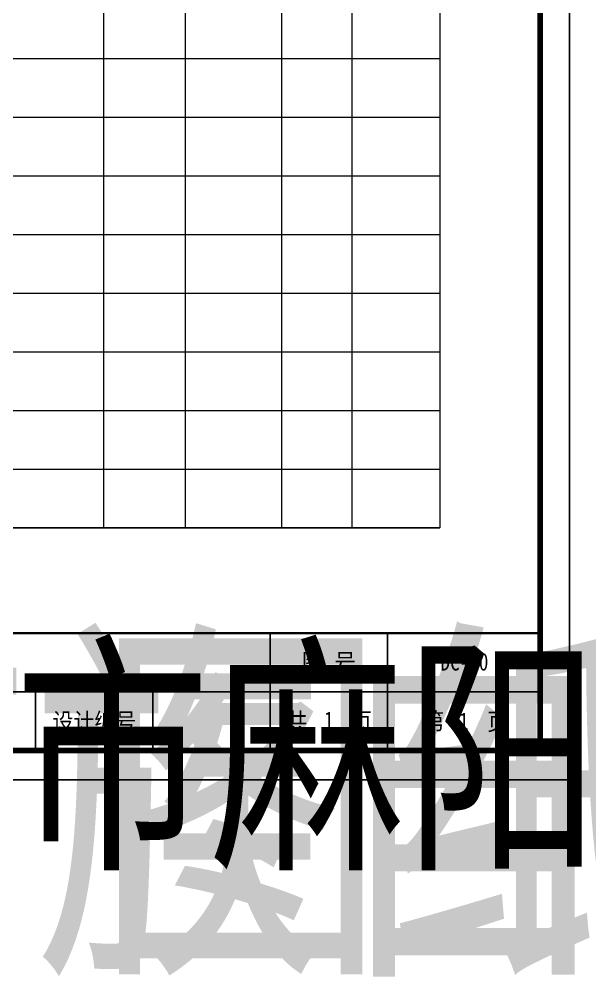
# Model space of a CAD drawing. Extents: x -124594 to 516503, y -3148 to 203159.
# Drawn here: x -91975 to -82248, y 140374 to 156717 of the extents above; entities that cross this region are included whole.
import ezdxf
from ezdxf.enums import TextEntityAlignment as Align

# ---------------------------------------------------------------- set-up
doc = ezdxf.new("R2018")
doc.units = 0
doc.header["$LTSCALE"] = 1000
doc.header["$MEASUREMENT"] = 0
for name, color, linetype in [('bianmulu_lp', 7, 'Continuous'), ('PUB_TITLE', 4, 'Continuous'), ('S-PL', 2, 'Continuous'), ('图签目录', 255, 'Continuous'), ('打印框线', 7, 'Continuous'), ('标准打印框线2025-06-18-12-15', 7, 'Continuous')]:
    doc.layers.add(name, color=color, linetype=linetype)
doc.styles.get("Standard").update_dxf_attribs({"font": 'gbenor.shx', "bigfont": 'gbcbig.shx'})
doc.styles.add('宋体', font='宋体.ttf')

# ---------------------------------------------------------------- blocks, each defined once
blk = doc.blocks.new('ztwj01_202506190428')
for p, q in [((36900, 2500), (36900, 500)), ((38900, 2500), (38900, 500)), ((38900, 2500), (38900, 1500)), ((38900, 1500), (38900, 2500)), ((12900, 1500), (41500, 1500)), ((32900, 1500), (32900, 500)), ((34900, 1500), (34900, 500))]:
    blk.add_line(p, q)
at = {"const_width": 35.9}
blk.add_lwpolyline([(2500, 2500), (41500, 2500)], dxfattribs=at)
blk.add_point((33500, 500))
at = {"style": '宋体', "width": 0.9}
for s, height, p in [('图 号', 300, (37900, 2000)), ('设计编号', 291.2, (33900, 1000)), ('共    页', 300, (37900, 1000)), ('第    页', 300, (40230, 1000))]:
    blk.add_text(s, height=height, rotation=360, dxfattribs=at).set_placement(p, align=Align.MIDDLE)
at = {"layer": '图签目录', "lineweight": 30, "width": 0.8, "flags": 104}
for tag, p in [('工程名称', (25900, 1992)), ('图纸名称', (33900, 2000)), ('建设单位', (17900, 1966))]:
    blk.add_attdef(tag, text='', height=300, dxfattribs=at).set_placement(p, align=Align.MIDDLE_CENTER)
at = {"layer": '图签目录', "style": '宋体', "width": 0.8}
for tag, p in [('图纸编号', (40208, 2013)), ('图纸时间', (32025, 1028)), ('设计号', (35900, 1000))]:
    blk.add_attdef(tag, text='', height=300, dxfattribs=at).set_placement(p, align=Align.MIDDLE)
for tag, p in [('65', (37897, 864)), ('3', (40197, 847))]:
    blk.add_attdef(tag, text='', height=300, dxfattribs=at).set_placement(p, align=Align.CENTER)

msp = doc.modelspace()

# ---------------------------------------------------------------- linework, layer by layer
at = {"layer": 'bianmulu_lp', "color": 7}
msp.add_line((-102332, 148048), (-84806, 148048), dxfattribs=at)
at = {"layer": 'bianmulu_lp', "color": 7, "lineweight": 0}
for points in [[(-90539, 169348), (-90539, 148048)], [(-89146, 169348), (-89146, 148048)], [(-87506, 169348), (-87506, 148048)], [(-86306, 169348), (-86306, 148048)], [(-84806, 169348), (-84806, 148048)], [(-102332, 156048), (-84806, 156048)], [(-102332, 155048), (-84806, 155048)], [(-102332, 154048), (-84806, 154048)], [(-102332, 153048), (-84806, 153048)], [(-102332, 152048), (-84806, 152048)], [(-102332, 151048), (-84806, 151048)], [(-102332, 150048), (-84806, 150048)], [(-102332, 149048), (-84806, 149048)], [(-120159, 148048), (-84806, 148048)]]:
    msp.add_lwpolyline(points, dxfattribs=at)
at = {"layer": 'PUB_TITLE'}
msp.add_lwpolyline([(-124594, 143749), (-82594, 143749), (-82594, 173449), (-124594, 173449)], close=True, dxfattribs=at)
at = {"layer": 'PUB_TITLE', "const_width": 100}
msp.add_lwpolyline([(-122094, 144249), (-83094, 144249), (-83094, 172949), (-122094, 172949)], close=True, dxfattribs=at)
at = {"layer": 'S-PL', "ltscale": 0.3}
msp.add_lwpolyline([(-124594, 173449), (-82594, 173449), (-82594, 143749), (-124594, 143749)], close=True, dxfattribs=at)
at = {"layer": '打印框线'}
msp.add_lwpolyline([(-124594, 143749), (-124594, 173449), (-82594, 173449), (-82594, 143749)], close=True, dxfattribs=at)
at = {"layer": '标准打印框线2025-06-18-12-15'}
msp.add_lwpolyline([(-124594, 143749), (-82594, 143749), (-82594, 173449), (-124594, 173449)], close=True, dxfattribs=at)

# ---------------------------------------------------------------- block references
at = {"layer": '打印框线'}
ref = msp.add_blockref('ztwj01_202506190428', (-124594, 143749), dxfattribs=at)
lines = msp.add_mtext('\\W0.8000;麻阳苗族自治县工业园投资开发有限公司', dxfattribs={"layer": '图签目录', "insert": (-106693, 145715), "char_height": 4792.03, "attachment_point": 1})
ref.add_attrib('建设单位', '', (-106693, 145715), dxfattribs={"flags": 104}).embed_mtext(lines)
lines = msp.add_mtext('\\W0.8000;怀化市麻阳苗族自治县省级工业集中区标准化厂房及配套基础设施建设项目', dxfattribs={"layer": '图签目录', "insert": (-98693, 145741), "char_height": 3194.69, "attachment_point": 1})
ref.add_attrib('工程名称', '', (-98693, 145741), dxfattribs={"flags": 104}).embed_mtext(lines)
lines = msp.add_mtext('\\W0.8000;图纸目录', dxfattribs={"layer": '图签目录', "insert": (-90693, 145749), "char_height": 4792.03, "attachment_point": 1})
ref.add_attrib('图纸名称', '', (-90693, 145749), dxfattribs={"flags": 104}).embed_mtext(lines)
ref.add_attrib('图纸编号', 'DC-00', dxfattribs={"layer": '图签目录', "height": 300, "style": '宋体', "width": 0.8}).set_placement((-84385, 145762), align=Align.MIDDLE)
ref.add_attrib('65', '1', dxfattribs={"layer": '图签目录', "height": 300, "style": '宋体', "width": 0.8}).set_placement((-86697, 144613), align=Align.CENTER)
ref.add_attrib('3', '1', dxfattribs={"layer": '图签目录', "height": 300, "style": '宋体', "width": 0.8}).set_placement((-84397, 144596), align=Align.CENTER)

doc.saveas('drawing.dxf')
